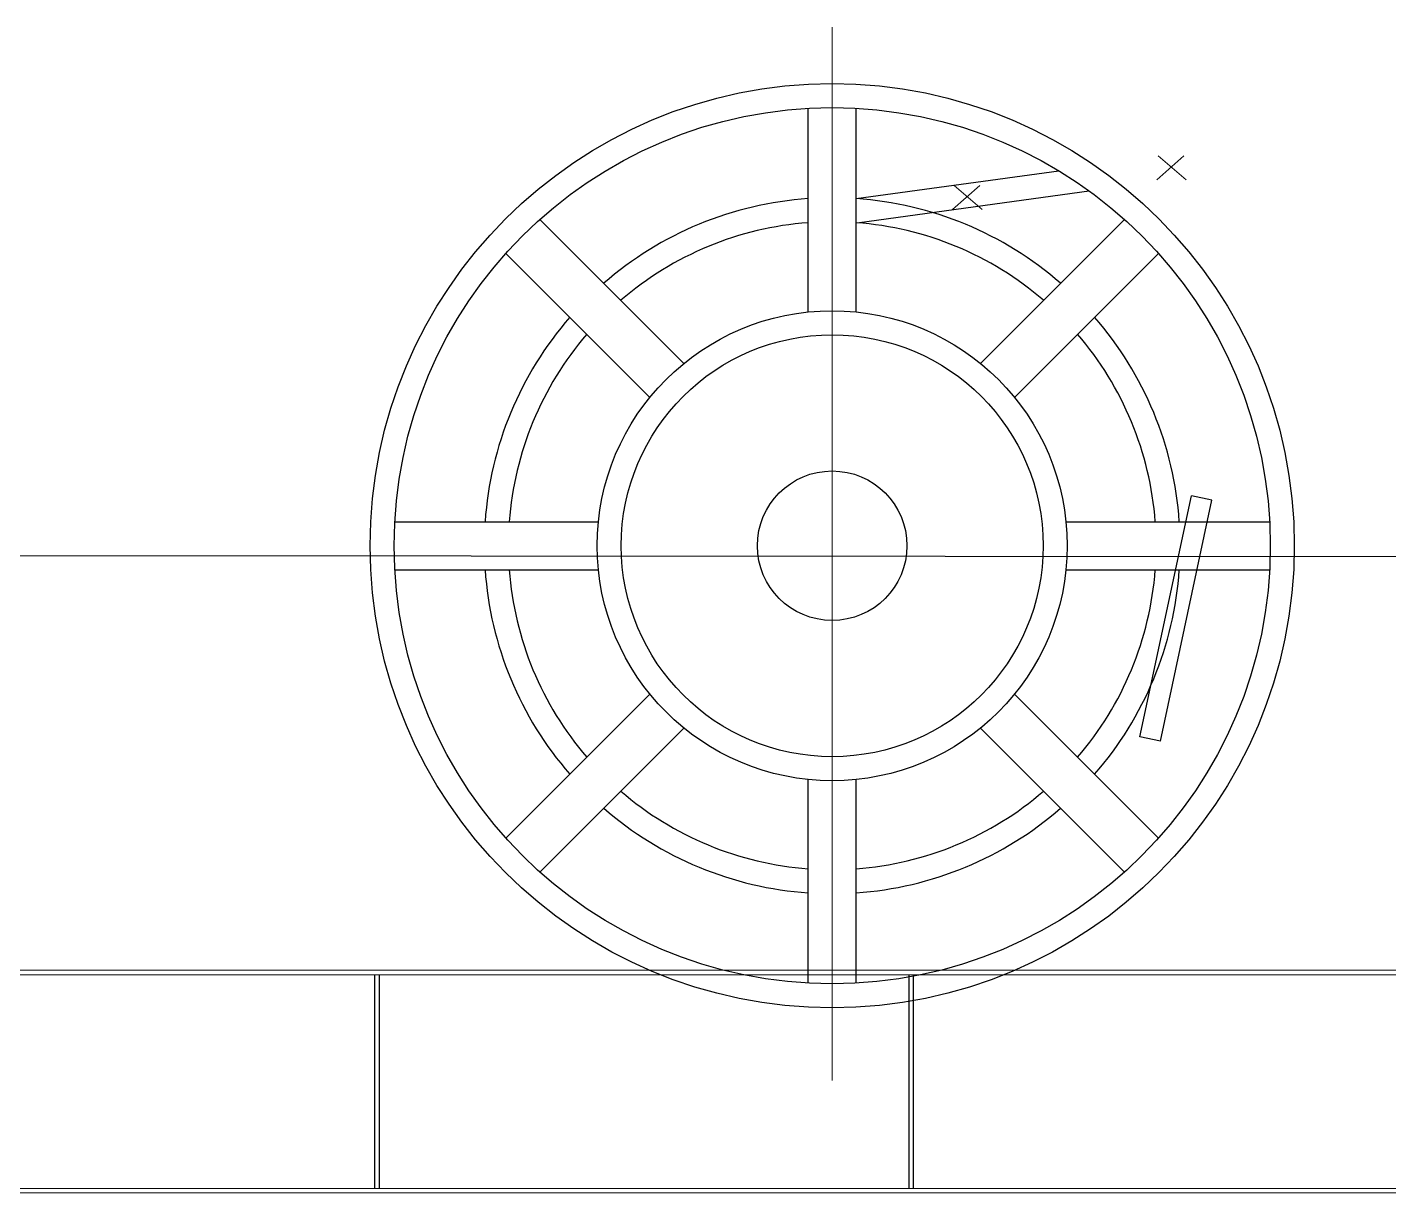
# Model space of a CAD drawing. Extents: x 1767995 to 4174245, y 542814 to 862564.
# Drawn here: x 2602768 to 2605215, y 822347 to 824442 of the extents above; entities that cross this region are included whole.
import ezdxf

# ---------------------------------------------------------------- set-up
doc = ezdxf.new("R2010")
doc.units = 0
doc.header["$LTSCALE"] = 3500
doc.linetypes.add('DASHDOT', pattern=[25.4, 12.7, -6.35, 0, -6.35])
doc.linetypes.add('DASHED', pattern=[0.75, 0.5, -0.25])
for name, color, linetype, lineweight in [('1轮廓实线层', 7, 'Continuous', 30), ('5文本', 7, 'Continuous', 15), ('CENTER', 1, 'DASHDOT', 15)]:
    doc.layers.add(name, color=color, linetype=linetype, lineweight=lineweight)
doc.layers.add('4虚线层', color=6, linetype='DASHED')
doc.layers.add('纵_地面线', color=30, linetype='Continuous')

# ---------------------------------------------------------------- blocks, each defined once
blk = doc.blocks.new('sdgdsgdsgd')
for p, q in [((-28393.3, 23461.7), (-28344.7, 23504.9)), ((-28390.6, 23504.9), (-28340.6, 23461.7)), ((-28760.2, 23408.2), (-28711.6, 23451.4)), ((-28757.5, 23451.4), (-28707.4, 23408.2))]:
    blk.add_line(p, q)
at = {"layer": '1轮廓实线层'}
for p, q in [((-29019.9, 23224.2), (-29019.9, 23590.2)), ((-28933.5, 23224.2), (-28933.5, 23590.2)), ((-28933.5, 23427.9), (-28569.4, 23477.9)), ((-28927.6, 23385.1), (-28514.9, 23441.8)), ((-29243.3, 23131.7), (-29502.1, 23390.5)), ((-28710.1, 23131.7), (-28451.3, 23390.5)), ((-29304.4, 23070.6), (-29563.2, 23329.4)), ((-28649, 23070.6), (-28390.2, 23329.4)), ((-28423.5, 22460.8), (-28331.1, 22893.5)), ((-28386.8, 22452.9), (-28294.4, 22885.7)), ((-28294.4, 22885.7), (-28331.1, 22893.5)), ((-29762.9, 22847.2), (-29396.9, 22847.2)), ((-28556.5, 22847.2), (-28190.5, 22847.2)), ((-29762.9, 22760.8), (-29396.9, 22760.8)), ((-28556.5, 22760.8), (-28190.5, 22760.8)), ((-29563.2, 22278.6), (-29304.4, 22537.4)), ((-28390.2, 22278.6), (-28649, 22537.4)), ((-29502.1, 22217.5), (-29243.3, 22476.3)), ((-28451.3, 22217.5), (-28710.1, 22476.3)), ((-28386.8, 22452.9), (-28423.5, 22460.8)), ((-29019.9, 22017.8), (-29019.9, 22383.8)), ((-28933.5, 22017.8), (-28933.5, 22383.8))]:
    blk.add_line(p, q, dxfattribs=at)
for radius in [830.6, 787.4, 422.4, 379.2, 134.4]:
    blk.add_circle((-28976.7, 22804), radius, dxfattribs=at)
for radius, start, end in [(625.4, 93.9608, 131.0392), (625.4, 48.9608, 86.0392), (582.2, 94.2552, 130.7448), (582.2, 49.2552, 85.7448), (625.4, 138.9608, 176.0392), (625.4, 3.9608, 41.0392), (582.2, 139.2552, 175.7448), (582.2, 4.2552, 40.7448), (625.4, 183.9608, 221.0392), (582.2, 184.2552, 220.7448), (582.2, 319.2552, 355.7448), (625.4, 318.9608, 356.0392), (582.2, 229.2552, 265.7448), (582.2, 274.2552, 310.7448), (625.4, 228.9608, 266.0392), (625.4, 273.9608, 311.0392)]:
    blk.add_arc((-28976.7, 22804), radius, start, end, dxfattribs=at)
at = {"layer": 'CENTER'}
blk.add_line((-28976.7, 21842.7), (-28976.7, 23735.9), dxfattribs=at)
blk = doc.blocks.new('AAA')
for p, q in [((12820.8, -24787.8), (3450.8, -24787.8)), ((4100.8, -24779.8), (12170.8, -24779.8)), ((3450.8, -25171.8), (12820.8, -25171.8)), ((12170.7, -25179.8), (4100.9, -25179.8))]:
    blk.add_line(p, q)
at = {"layer": '4虚线层'}
for p, q in [((9441.8, -24787.8), (9441.8, -25171.8)), ((9449.8, -24787.8), (9449.8, -25171.8)), ((10401.8, -24787.8), (10401.8, -25171.8)), ((10409.8, -24787.8), (10409.8, -25171.8))]:
    blk.add_line(p, q, dxfattribs=at)
blk = doc.blocks.new('sdfsd4323423')
for name, p in [('sdgdsgdsgd', (4570603, 183224.5)), ('AAA', (4531362.1, 230045.3))]:
    blk.add_blockref(name, p)

msp = doc.modelspace()

# ---------------------------------------------------------------- linework, layer by layer
at = {"layer": '纵_地面线', "color": 5, "flags": 128}
msp.add_lwpolyline([(2563422.8, 822750.5), (2569922.8, 823865.3), (2579922.8, 824184.3), (2589922.8, 823661.3), (2599922.8, 823495.3), (2609922.8, 823486.3), (2619922.8, 823472.3), (2629922.8, 823403.3), (2639922.8, 823200.3), (2649922.8, 823167.3), (2659922.8, 823337.3), (2669922.8, 823421.3), (2679922.8, 823504.3), (2689922.8, 823567.3), (2699922.8, 823563.3), (2703550.4, 823566.2)], dxfattribs=at)

# ---------------------------------------------------------------- block references
at = {"layer": '5文本'}
msp.add_blockref('sdfsd4323423', (-1937411.2, 617481.6), dxfattribs=at)

doc.saveas('drawing.dxf')
